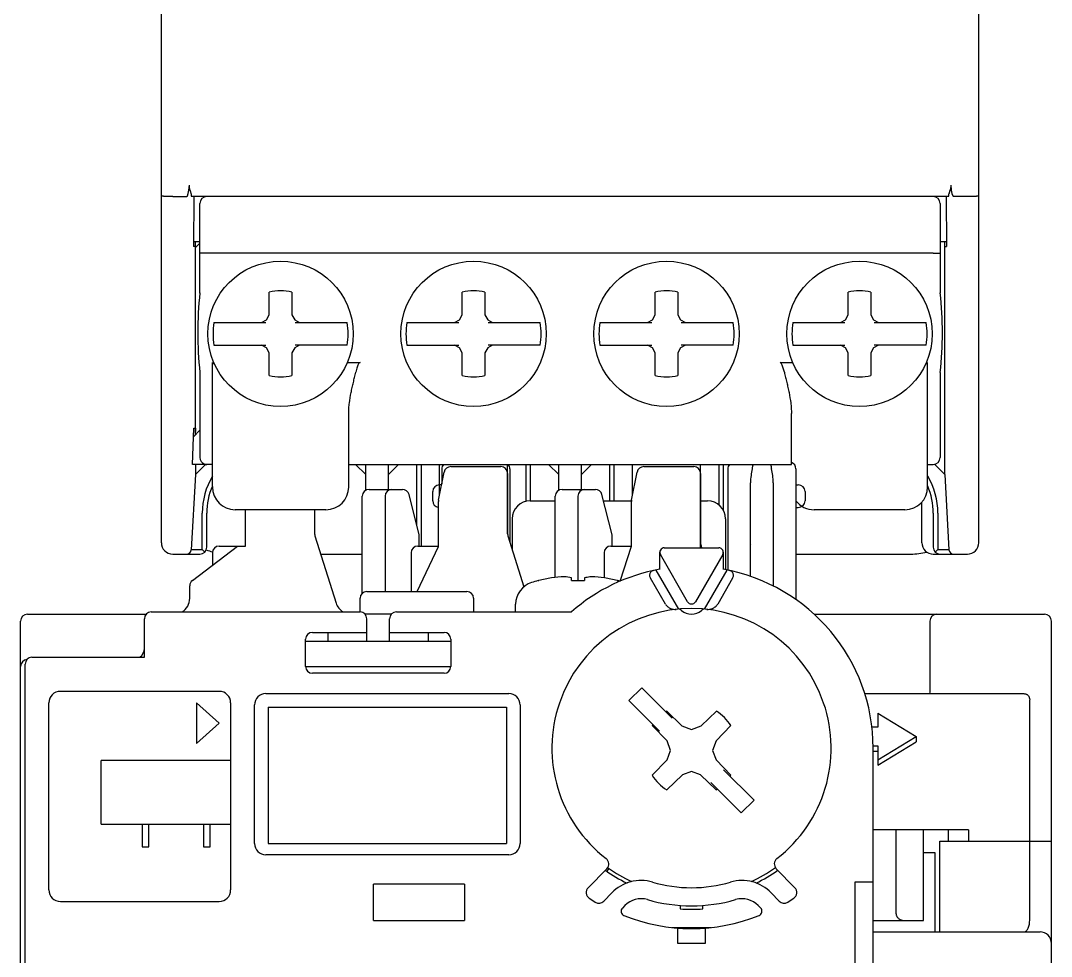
# Model space of a CAD drawing. Header units: millimetres. Extents: x 0 to 19177, y 0 to 12100.
# Drawn here: x 17059.69 to 17105.09, y 10383.65 to 10424.87 of the extents above; entities that cross this region are included whole.
import ezdxf

# ---------------------------------------------------------------- set-up
doc = ezdxf.new("R2010")
doc.units = ezdxf.units.MM
doc.header["$MEASUREMENT"] = 0

msp = doc.modelspace()

# ---------------------------------------------------------------- linework, layer by layer
at = {"color": 7, "linetype": 'Continuous'}
for p, q in [((17065.892, 10401.875), (17065.892, 10467.875)), ((17101.892, 10401.875), (17101.892, 10463.772)), ((17066.392, 10417.125), (17067.003, 10417.125)), ((17100.564, 10417.125), (17067.221, 10417.125)), ((17067.32, 10417.125), (17067.309, 10414.925)), ((17100.464, 10417.125), (17100.475, 10414.925)), ((17101.392, 10417.125), (17100.781, 10417.125)), ((17067.592, 10412.875), (17067.592, 10416.825)), ((17100.192, 10416.825), (17100.192, 10412.875)), ((17067.392, 10414.925), (17067.309, 10414.925)), ((17067.592, 10415.125), (17067.31, 10415.125)), ((17067.392, 10406.625), (17067.392, 10415.125)), ((17067.592, 10415.075), (17067.392, 10414.875)), ((17100.474, 10415.125), (17100.192, 10415.125)), ((17100.392, 10404.875), (17100.392, 10415.125)), ((17100.392, 10414.925), (17100.475, 10414.925)), ((17099.892, 10414.625), (17067.892, 10414.625)), ((17070.642, 10411.908), (17070.642, 10412.908)), ((17071.642, 10412.908), (17071.642, 10411.908)), ((17079.142, 10411.908), (17079.142, 10412.908)), ((17080.142, 10412.908), (17080.142, 10411.908)), ((17087.642, 10411.908), (17087.642, 10412.908)), ((17088.642, 10412.908), (17088.642, 10411.908)), ((17096.142, 10411.908), (17096.142, 10412.908)), ((17097.142, 10412.908), (17097.142, 10411.908)), ((17070.309, 10411.575), (17070.52, 10411.697)), ((17070.52, 10411.697), (17070.642, 10411.908)), ((17071.642, 10411.908), (17071.764, 10411.697)), ((17071.764, 10411.697), (17071.975, 10411.575)), ((17078.809, 10411.575), (17079.02, 10411.697)), ((17079.02, 10411.697), (17079.142, 10411.908)), ((17080.142, 10411.908), (17080.264, 10411.697)), ((17080.264, 10411.697), (17080.475, 10411.575)), ((17087.309, 10411.575), (17087.52, 10411.697)), ((17087.52, 10411.697), (17087.642, 10411.908)), ((17088.642, 10411.908), (17088.764, 10411.697)), ((17088.764, 10411.697), (17088.975, 10411.575)), ((17095.809, 10411.575), (17096.02, 10411.697)), ((17096.02, 10411.697), (17096.142, 10411.908)), ((17097.142, 10411.908), (17097.264, 10411.697)), ((17097.264, 10411.697), (17097.475, 10411.575)), ((17068.209, 10411.575), (17070.499, 10411.575)), ((17071.786, 10411.575), (17074.076, 10411.575)), ((17076.709, 10411.575), (17078.999, 10411.575)), ((17080.286, 10411.575), (17082.576, 10411.575)), ((17085.209, 10411.575), (17087.499, 10411.575)), ((17088.786, 10411.575), (17091.076, 10411.575)), ((17093.709, 10411.575), (17095.999, 10411.575)), ((17097.286, 10411.575), (17099.576, 10411.575)), ((17068.209, 10410.575), (17070.499, 10410.575)), ((17070.52, 10410.453), (17070.309, 10410.575)), ((17070.642, 10410.242), (17070.52, 10410.453)), ((17070.642, 10409.242), (17070.642, 10410.242)), ((17071.764, 10410.453), (17071.642, 10410.242)), ((17071.642, 10410.242), (17071.642, 10409.242)), ((17071.975, 10410.575), (17071.764, 10410.453)), ((17074.076, 10410.575), (17071.786, 10410.575)), ((17076.709, 10410.575), (17078.999, 10410.575)), ((17079.02, 10410.453), (17078.809, 10410.575)), ((17079.142, 10410.242), (17079.02, 10410.453)), ((17079.142, 10409.242), (17079.142, 10410.242)), ((17080.264, 10410.453), (17080.142, 10410.242)), ((17080.142, 10410.242), (17080.142, 10409.242)), ((17080.475, 10410.575), (17080.264, 10410.453)), ((17082.576, 10410.575), (17080.286, 10410.575)), ((17085.209, 10410.575), (17087.499, 10410.575)), ((17087.52, 10410.453), (17087.309, 10410.575)), ((17087.642, 10410.242), (17087.52, 10410.453)), ((17087.642, 10409.242), (17087.642, 10410.242)), ((17088.764, 10410.453), (17088.642, 10410.242)), ((17088.642, 10410.242), (17088.642, 10409.242)), ((17088.975, 10410.575), (17088.764, 10410.453)), ((17091.076, 10410.575), (17088.786, 10410.575)), ((17093.709, 10410.575), (17095.999, 10410.575)), ((17096.02, 10410.453), (17095.809, 10410.575)), ((17096.142, 10410.242), (17096.02, 10410.453)), ((17096.142, 10409.242), (17096.142, 10410.242)), ((17097.264, 10410.453), (17097.142, 10410.242)), ((17097.142, 10410.242), (17097.142, 10409.242)), ((17097.475, 10410.575), (17097.264, 10410.453)), ((17099.576, 10410.575), (17097.286, 10410.575)), ((17068.142, 10404.325), (17068.142, 10409.808)), ((17074.059, 10409.808), (17074.642, 10409.808)), ((17093.142, 10409.808), (17093.726, 10409.808)), ((17099.642, 10404.325), (17099.642, 10409.808)), ((17067.592, 10409.375), (17067.592, 10405.625)), ((17068.226, 10409.758), (17068.142, 10409.758)), ((17099.642, 10409.758), (17099.559, 10409.758)), ((17100.192, 10409.375), (17100.192, 10405.625)), ((17074.142, 10404.325), (17074.142, 10407.571)), ((17093.642, 10405.325), (17093.642, 10407.571)), ((17067.263, 10405.325), (17067.32, 10406.925)), ((17067.592, 10406.825), (17067.307, 10406.539)), ((17067.32, 10406.925), (17067.392, 10406.925)), ((17067.392, 10406.925), (17067.38, 10406.613)), ((17067.78, 10405.325), (17067.263, 10405.325)), ((17067.392, 10405.325), (17067.392, 10404.875)), ((17067.392, 10404.875), (17067.842, 10405.325)), ((17068.142, 10405.325), (17067.892, 10405.325)), ((17074.142, 10405.325), (17093.642, 10405.325)), ((17074.442, 10405.325), (17074.892, 10404.875)), ((17074.892, 10404.185), (17074.892, 10405.325)), ((17075.892, 10404.225), (17075.892, 10405.325)), ((17075.892, 10404.875), (17076.342, 10405.325)), ((17077.142, 10402.625), (17077.142, 10405.325)), ((17077.342, 10401.725), (17077.342, 10405.325)), ((17078.142, 10403.975), (17078.142, 10405.325)), ((17081.142, 10402.265), (17081.142, 10405.325)), ((17081.942, 10405.325), (17081.942, 10403.7)), ((17082.142, 10405.325), (17082.142, 10403.725)), ((17082.942, 10405.325), (17083.392, 10404.875)), ((17083.392, 10404.185), (17083.392, 10405.325)), ((17084.392, 10404.225), (17084.392, 10405.325)), ((17084.392, 10404.875), (17084.842, 10405.325)), ((17085.642, 10403.725), (17085.642, 10405.325)), ((17085.842, 10403.725), (17085.842, 10405.325)), ((17086.642, 10403.975), (17086.642, 10405.325)), ((17089.642, 10401.653), (17089.642, 10405.325)), ((17090.442, 10405.325), (17090.442, 10403.549)), ((17090.642, 10405.325), (17090.642, 10403.312)), ((17099.642, 10405.325), (17099.892, 10405.325)), ((17099.938, 10405.329), (17100.392, 10404.875)), ((17067.392, 10404.875), (17067.203, 10401.564)), ((17078.098, 10403.754), (17078.344, 10404.984)), ((17078.242, 10405.125), (17078.242, 10404.475)), ((17078.638, 10405.225), (17080.842, 10405.225)), ((17081.142, 10404.925), (17081.142, 10402.265)), ((17081.242, 10405.125), (17081.242, 10401.901)), ((17086.598, 10403.754), (17086.844, 10404.984)), ((17087.138, 10405.225), (17089.342, 10405.225)), ((17089.642, 10404.925), (17089.642, 10401.867)), ((17090.842, 10405.125), (17090.842, 10400.663)), ((17093.842, 10405.125), (17093.842, 10399.364)), ((17100.392, 10404.875), (17100.582, 10401.564)), ((17078.232, 10404.425), (17078.142, 10404.425)), ((17091.842, 10400.386), (17091.842, 10404.505)), ((17092.842, 10404.505), (17092.842, 10399.964)), ((17093.842, 10404.425), (17093.942, 10404.425)), ((17074.742, 10399.648), (17074.742, 10403.925)), ((17075.042, 10404.225), (17076.508, 10404.225)), ((17075.742, 10403.925), (17075.742, 10399.725)), ((17077.242, 10402.225), (17076.799, 10403.998)), ((17077.842, 10403.725), (17077.842, 10404.125)), ((17083.242, 10400.343), (17083.242, 10403.925)), ((17083.542, 10404.225), (17085.008, 10404.225)), ((17084.242, 10403.925), (17084.242, 10400.203)), ((17085.742, 10402.225), (17085.299, 10403.998)), ((17094.242, 10404.125), (17094.242, 10403.725)), ((17078.092, 10401.701), (17078.092, 10403.695)), ((17082.142, 10403.725), (17083.242, 10403.725)), ((17085.367, 10403.725), (17086.594, 10403.725)), ((17086.592, 10401.725), (17086.592, 10403.695)), ((17089.642, 10403.725), (17089.942, 10403.725)), ((17093.842, 10403.425), (17093.942, 10403.425)), ((17099.392, 10401.875), (17099.392, 10403.667)), ((17067.692, 10401.575), (17067.692, 10403.175)), ((17067.892, 10401.675), (17067.892, 10403.175)), ((17073.142, 10403.325), (17069.142, 10403.325)), ((17069.592, 10401.725), (17069.592, 10403.325)), ((17072.642, 10403.325), (17072.642, 10402.265)), ((17098.642, 10403.325), (17094.642, 10403.325)), ((17099.892, 10403.175), (17099.892, 10401.675)), ((17100.092, 10403.175), (17100.092, 10401.575)), ((17081.342, 10402.925), (17081.342, 10401.584)), ((17090.742, 10402.925), (17090.742, 10400.683)), ((17072.656, 10402.175), (17073.588, 10399.215)), ((17077.242, 10401.725), (17077.242, 10402.225)), ((17081.156, 10402.175), (17081.861, 10399.937)), ((17085.742, 10401.725), (17085.742, 10402.225)), ((17067.261, 10400.212), (17069.252, 10401.725)), ((17068.442, 10401.725), (17069.592, 10401.725)), ((17077.152, 10399.725), (17078.092, 10401.701)), ((17077.192, 10401.725), (17078.092, 10401.725)), ((17085.692, 10401.725), (17086.592, 10401.725)), ((17086.106, 10400.179), (17086.592, 10401.725)), ((17088.042, 10401.653), (17090.442, 10401.653)), ((17089.651, 10401.794), (17089.686, 10401.653)), ((17066.392, 10401.375), (17067.592, 10401.375)), ((17067.204, 10401.575), (17067.692, 10401.575)), ((17067.692, 10401.575), (17067.804, 10401.463)), ((17068.142, 10401.425), (17068.142, 10400.882)), ((17072.908, 10401.375), (17074.742, 10401.375)), ((17076.892, 10401.425), (17076.892, 10399.725)), ((17085.392, 10401.425), (17085.392, 10400.324)), ((17087.842, 10400.701), (17087.842, 10401.453)), ((17087.842, 10401.375), (17087.858, 10401.375)), ((17089.069, 10399.275), (17087.869, 10401.353)), ((17090.616, 10401.353), (17089.416, 10399.275)), ((17090.626, 10401.375), (17090.642, 10401.375)), ((17090.642, 10401.453), (17090.642, 10400.701)), ((17093.842, 10401.375), (17098.892, 10401.375)), ((17099.892, 10401.375), (17101.392, 10401.375)), ((17100.092, 10401.575), (17099.98, 10401.463)), ((17100.092, 10401.575), (17100.581, 10401.575)), ((17083.962, 10400.203), (17083.962, 10400.321)), ((17084.522, 10400.321), (17084.522, 10400.203)), ((17088.09, 10399.171), (17087.433, 10400.309)), ((17088.68, 10398.949), (17087.685, 10400.672)), ((17090.799, 10400.672), (17089.805, 10398.949)), ((17091.052, 10400.309), (17090.395, 10399.171)), ((17067.142, 10399.425), (17067.142, 10399.973)), ((17082.492, 10400.203), (17082.515, 10400.203)), ((17083.962, 10400.203), (17084.522, 10400.203)), ((17085.97, 10400.203), (17085.992, 10400.203)), ((17074.642, 10398.825), (17074.642, 10399.425)), ((17074.942, 10399.725), (17079.342, 10399.725)), ((17079.642, 10399.425), (17079.642, 10398.825)), ((17081.492, 10398.825), (17081.492, 10399.164)), ((17088.799, 10398.884), (17088.716, 10398.951)), ((17089.769, 10398.951), (17089.686, 10398.884)), ((17059.692, 10361.525), (17059.692, 10398.425)), ((17059.992, 10398.725), (17065.22, 10398.725)), ((17065.142, 10396.825), (17065.142, 10398.525)), ((17065.442, 10398.825), (17074.642, 10398.825)), ((17076.019, 10398.725), (17074.865, 10398.725)), ((17074.942, 10397.522), (17074.942, 10398.525)), ((17075.942, 10397.522), (17075.942, 10398.525)), ((17076.242, 10398.825), (17083.951, 10398.825)), ((17094.638, 10398.725), (17104.792, 10398.725)), ((17099.742, 10398.425), (17099.742, 10395.301)), ((17105.092, 10375.163), (17105.092, 10398.425)), ((17072.242, 10396.425), (17072.242, 10397.625)), ((17078.642, 10397.522), (17072.242, 10397.522)), ((17072.542, 10397.925), (17074.942, 10397.925)), ((17073.242, 10397.522), (17073.242, 10397.925)), ((17075.942, 10397.925), (17078.342, 10397.925)), ((17077.642, 10397.925), (17077.642, 10397.522)), ((17078.642, 10397.625), (17078.642, 10396.425)), ((17060.192, 10396.825), (17065.142, 10396.825)), ((17059.892, 10373.625), (17059.892, 10396.525)), ((17072.242, 10396.425), (17078.642, 10396.425)), ((17078.342, 10396.125), (17072.542, 10396.125)), ((17068.442, 10395.325), (17061.442, 10395.325)), ((17087.05, 10395.483), (17086.485, 10394.917)), ((17088.392, 10394.141), (17087.05, 10395.483)), ((17060.942, 10386.575), (17060.942, 10394.825)), ((17067.442, 10394.825), (17067.442, 10393.025)), ((17068.442, 10393.925), (17067.442, 10394.825)), ((17068.942, 10394.825), (17068.942, 10386.575)), ((17070.497, 10395.225), (17081.197, 10395.225)), ((17086.485, 10394.917), (17087.827, 10393.575)), ((17096.87, 10395.225), (17103.886, 10395.225)), ((17104.136, 10385.225), (17104.136, 10394.955)), ((17069.997, 10388.625), (17069.997, 10394.725)), ((17070.592, 10394.625), (17070.592, 10388.625)), ((17070.592, 10394.625), (17081.092, 10394.625)), ((17081.092, 10394.625), (17081.092, 10388.625)), ((17081.697, 10394.725), (17081.697, 10388.625)), ((17088.148, 10394.458), (17088.822, 10393.804)), ((17089.662, 10393.804), (17090.337, 10394.458)), ((17097.442, 10394.369), (17097.442, 10393.752)), ((17097.442, 10394.369), (17099.142, 10393.34)), ((17067.442, 10393.025), (17068.442, 10393.925)), ((17088.163, 10393.145), (17087.509, 10393.819)), ((17088.822, 10393.804), (17089.242, 10393.65)), ((17089.242, 10393.65), (17089.662, 10393.804)), ((17090.976, 10393.819), (17090.322, 10393.145)), ((17097.442, 10393.752), (17097.184, 10393.752)), ((17088.317, 10392.725), (17088.163, 10393.145)), ((17090.322, 10393.145), (17090.168, 10392.725)), ((17097.442, 10392.311), (17099.142, 10393.34)), ((17097.442, 10392.068), (17099.142, 10393.097)), ((17099.142, 10393.34), (17099.142, 10393.097)), ((17088.163, 10392.305), (17088.317, 10392.725)), ((17090.168, 10392.725), (17090.322, 10392.305)), ((17097.239, 10392.928), (17097.442, 10392.928)), ((17097.242, 10382.925), (17097.242, 10392.825)), ((17097.242, 10392.686), (17097.442, 10392.686)), ((17097.442, 10392.928), (17097.442, 10392.068)), ((17063.242, 10389.475), (17063.242, 10392.275)), ((17068.942, 10392.275), (17063.242, 10392.275)), ((17087.509, 10391.631), (17088.163, 10392.305)), ((17090.322, 10392.305), (17090.976, 10391.631)), ((17088.842, 10391.653), (17088.156, 10390.987)), ((17089.242, 10391.799), (17088.842, 10391.653)), ((17089.642, 10391.653), (17089.242, 10391.799)), ((17090.329, 10390.987), (17089.642, 10391.653)), ((17092, 10390.533), (17090.658, 10391.875)), ((17090.092, 10391.309), (17091.434, 10389.967)), ((17092, 10390.533), (17091.434, 10389.967)), ((17063.242, 10389.475), (17068.942, 10389.475)), ((17065.042, 10389.475), (17065.042, 10388.475)), ((17065.342, 10388.475), (17065.342, 10389.475)), ((17067.742, 10389.475), (17067.742, 10388.475)), ((17068.042, 10388.475), (17068.042, 10389.475)), ((17101.438, 10389.225), (17097.242, 10389.225)), ((17098.249, 10385.525), (17098.249, 10389.225)), ((17099.465, 10385.225), (17099.465, 10389.225)), ((17100.54, 10389.225), (17100.54, 10388.725)), ((17101.438, 10389.225), (17101.438, 10388.725)), ((17065.042, 10388.475), (17065.342, 10388.475)), ((17067.742, 10388.475), (17068.042, 10388.475)), ((17070.592, 10388.625), (17081.092, 10388.625)), ((17100.178, 10384.725), (17100.178, 10388.725)), ((17100.178, 10388.725), (17105.092, 10388.725)), ((17081.197, 10388.125), (17070.497, 10388.125)), ((17099.465, 10388.225), (17099.962, 10388.225)), ((17099.962, 10388.225), (17099.962, 10384.725)), ((17085.603, 10387.527), (17085.514, 10387.4)), ((17085.512, 10387.513), (17084.692, 10386.671)), ((17093.793, 10386.671), (17092.973, 10387.513)), ((17075.242, 10385.225), (17075.242, 10386.825)), ((17079.242, 10386.825), (17075.242, 10386.825)), ((17079.242, 10386.825), (17079.242, 10385.225)), ((17096.442, 10386.925), (17096.442, 10382.925)), ((17097.242, 10386.925), (17096.442, 10386.925)), ((17085.378, 10386.085), (17085.73, 10386.447)), ((17092.754, 10386.447), (17093.107, 10386.085)), ((17061.442, 10386.075), (17068.442, 10386.075)), ((17086.304, 10385.889), (17086.196, 10385.779)), ((17088.742, 10385.893), (17088.742, 10385.743)), ((17089.742, 10385.743), (17089.742, 10385.893)), ((17092.289, 10385.779), (17092.181, 10385.889)), ((17075.242, 10385.225), (17079.242, 10385.225)), ((17088.386, 10384.925), (17090.098, 10384.925)), ((17088.642, 10384.225), (17088.642, 10384.898)), ((17089.842, 10384.898), (17089.842, 10384.225)), ((17097.242, 10385.225), (17099.465, 10385.225)), ((17097.242, 10384.725), (17104.592, 10384.725)), ((17089.842, 10384.225), (17088.642, 10384.225))]:
    msp.add_line(p, q, dxfattribs=at)
for centre in [(17071.142, 10411.075), (17079.642, 10411.075), (17088.142, 10411.075), (17096.642, 10411.075)]:
    msp.add_circle(centre, 3.2, dxfattribs=at)
for centre, radius, start, end in [((17067.892, 10416.825), 0.3, 90, 180), ((17099.892, 10416.825), 0.3, 0, 90), ((17071.142, 10411.075), 1.9, 74.7425, 105.2575), ((17079.642, 10411.075), 1.9, 74.7425, 105.2575), ((17088.142, 10411.075), 1.9, 74.7425, 105.2575), ((17096.642, 10411.075), 1.9, 74.7425, 105.2575), ((17082.855, 10411.125), 15.363, 173.459, 186.5415), ((17084.93, 10411.125), 15.363, 353.4585, 6.541), ((17071.142, 10411.075), 2.976, 170.3274, 189.6726), ((17071.142, 10411.075), 2.976, 350.3274, 9.6726), ((17079.642, 10411.075), 2.976, 170.3274, 189.6726), ((17079.642, 10411.075), 2.976, 350.3274, 9.6726), ((17088.142, 10411.075), 2.976, 170.3274, 189.6726), ((17088.142, 10411.075), 2.976, 350.3274, 9.6726), ((17096.642, 10411.075), 2.976, 170.3274, 189.6726), ((17096.642, 10411.075), 2.976, 350.3274, 9.6726), ((17071.142, 10411.075), 1.9, 254.7425, 285.2575), ((17079.642, 10411.075), 1.9, 254.7425, 285.2575), ((17088.142, 10411.075), 1.9, 254.7425, 285.2575), ((17096.642, 10411.075), 1.9, 254.7425, 285.2575), ((17067.892, 10405.625), 0.3, 180, 247.9684), ((17067.884, 10405.605), 0.278, 247.9186, 271.6394), ((17078.542, 10405.125), 0.3, 138.1897, 180), ((17079.603, 10405.144), 0.549, 8.5182, 10.4088), ((17080.942, 10405.125), 0.3, 0, 41.8103), ((17091.142, 10405.125), 0.3, 138.1897, 180), ((17093.542, 10405.125), 0.3, 0, 70.5288), ((17099.892, 10405.625), 0.3, 270, 0), ((17070.892, 10403.175), 3.2, 149.3085, 180), ((17078.638, 10404.925), 0.3, 90, 168.6901), ((17080.842, 10404.925), 0.3, 0, 90), ((17087.138, 10404.925), 0.3, 90, 168.6901), ((17089.342, 10404.925), 0.3, 0, 90), ((17096.892, 10403.175), 3.2, 0, 30.6915), ((17070.892, 10403.175), 3, 156.5346, 180), ((17069.142, 10404.325), 1, 180, 270), ((17073.142, 10404.325), 1, 270, 0), ((17078.142, 10404.125), 0.3, 90, 180), ((17093.942, 10404.125), 0.3, 0, 90), ((17098.642, 10404.325), 1, 270, 0), ((17096.892, 10403.175), 3, 0, 23.4654), ((17075.042, 10403.925), 0.3, 90, 180), ((17076.042, 10403.925), 0.3, 90, 180), ((17076.508, 10403.925), 0.3, 14.0362, 90), ((17083.542, 10403.925), 0.3, 90, 180), ((17084.542, 10403.925), 0.3, 90, 180), ((17085.008, 10403.925), 0.3, 14.0362, 90), ((17078.142, 10403.725), 0.3, 180, 260.3917), ((17078.392, 10403.695), 0.3, 168.6901, 180), ((17082.142, 10402.925), 0.8, 90, 180), ((17086.892, 10403.695), 0.3, 168.6901, 180), ((17089.942, 10402.925), 0.8, 0, 90), ((17094.642, 10404.325), 1, 216.8699, 270), ((17093.942, 10403.725), 0.3, 270, 0), ((17072.942, 10402.265), 0.3, 180, 197.4748), ((17081.442, 10402.265), 0.3, 180, 197.4748), ((17066.392, 10401.875), 0.5, 180, 270), ((17067.592, 10401.675), 0.3, 270, 0), ((17068.442, 10401.425), 0.3, 90, 180), ((17077.192, 10401.425), 0.3, 90, 180), ((17085.692, 10401.425), 0.3, 90, 180), ((17088.042, 10401.453), 0.2, 90, 210), ((17089.942, 10401.867), 0.3, 180, 194.0363), ((17090.442, 10401.453), 0.2, 330, 90), ((17092.083, 10401.815), 0.19, 179.9727, 181.0432), ((17099.892, 10401.875), 0.5, 180, 270), ((17100.192, 10401.675), 0.3, 180, 270), ((17101.392, 10401.875), 0.5, 270, 0), ((17067.003, 10401.575), 0.2, 270, 356.7295), ((17068.892, 10404.375), 3, 250.0221, 255.5877), ((17098.892, 10404.375), 3, 270, 283.8373), ((17100.781, 10401.575), 0.2, 183.2705, 270), ((17089.242, 10392.825), 8, 100.0787, 131.4096), ((17089.242, 10392.825), 8, 0, 79.9213), ((17084.242, 10393.425), 6.994, 99.6084, 104.2987), ((17083.83, 10395.149), 5.227, 92.1087, 98.304), ((17083.521, 10398.577), 1.799, 75.7888, 86.2741), ((17084.654, 10395.142), 5.234, 81.6998, 87.8875), ((17084.242, 10393.425), 6.994, 75.7013, 80.3916), ((17067.442, 10399.973), 0.3, 127.2348, 180), ((17082.492, 10399.164), 1, 106.9578, 180), ((17084.242, 10393.425), 7, 104.4775, 106.9578), ((17084.242, 10393.425), 7, 74.6476, 75.5225), ((17066.442, 10399.425), 0.7, 300.8299, 0), ((17074.942, 10399.425), 0.3, 90, 180), ((17079.342, 10399.425), 0.3, 0, 90), ((17074.256, 10399.425), 0.7, 197.4748, 239.136), ((17089.242, 10392.825), 6.15, 307.7132, 232.2868), ((17089.242, 10399.425), 0.7, 230.6646, 309.3354), ((17089.242, 10399.375), 0.2, 210, 330), ((17059.992, 10398.425), 0.3, 90, 180), ((17065.442, 10398.525), 0.3, 90, 180), ((17074.642, 10398.525), 0.3, 0, 90), ((17076.242, 10398.525), 0.3, 90, 180), ((17100.042, 10398.425), 0.3, 90, 180), ((17104.792, 10398.425), 0.3, 0, 90), ((17072.542, 10397.625), 0.3, 90, 180), ((17078.342, 10397.625), 0.3, 0, 90), ((17064.642, 10397.225), 0.5, 306.808, 0), ((17059.992, 10396.425), 0.3, 94.5911, 180), ((17060.192, 10396.525), 0.3, 90, 180), ((17072.542, 10396.425), 0.3, 180, 270), ((17078.342, 10396.425), 0.3, 270, 0), ((17061.442, 10394.825), 0.5, 90, 180), ((17068.442, 10394.825), 0.5, 0, 90), ((17070.497, 10394.725), 0.5, 90, 180), ((17081.197, 10394.725), 0.5, 0, 90), ((17089.242, 10392.725), 2.05, 122.2602, 123.7482), ((17089.242, 10392.725), 2.05, 32.2602, 57.7398), ((17089.242, 10392.725), 2.05, 146.2518, 147.7398), ((17089.242, 10392.725), 2.05, 212.2602, 237.9895), ((17089.242, 10392.725), 2.05, 326.2518, 327.7398), ((17089.242, 10392.725), 2.05, 302.0105, 303.7482), ((17070.497, 10388.625), 0.5, 180, 270), ((17081.197, 10388.625), 0.5, 270, 0), ((17085.297, 10387.722), 0.3, 315.7744, 52.2868), ((17089.242, 10392.725), 6.35, 234.4243, 245.58), ((17089.242, 10392.725), 6.35, 294.42, 305.5757), ((17093.188, 10387.722), 0.3, 127.7132, 224.2256), ((17089.242, 10392.725), 6.5, 234.2838, 244.0889), ((17089.242, 10392.725), 6.5, 295.9105, 305.7163), ((17084.907, 10386.462), 0.3, 135.7744, 235.7325), ((17087.02, 10385.192), 1.8, 73.7683, 135.7744), ((17089.242, 10392.825), 6.15, 253.7683, 286.2317), ((17091.465, 10385.192), 1.8, 44.2256, 106.2317), ((17093.578, 10386.462), 0.3, 304.2675, 44.2256), ((17061.442, 10386.575), 0.5, 180, 270), ((17068.442, 10386.575), 0.5, 270, 0), ((17089.242, 10392.825), 8, 235.7325, 238.0075), ((17087.02, 10385.192), 1, 73.7683, 135.7744), ((17091.465, 10385.192), 1, 44.2256, 106.2317), ((17089.242, 10392.825), 8, 301.9925, 304.2675), ((17085.163, 10386.294), 0.3, 238.0075, 315.7744), ((17086.339, 10385.639), 0.2, 135.7744, 248.0006), ((17089.242, 10392.825), 6.95, 253.7683, 286.2317), ((17089.242, 10392.825), 7.1, 265.9617, 274.0383), ((17092.145, 10385.639), 0.2, 291.9994, 44.2256), ((17093.322, 10386.294), 0.3, 224.2256, 301.9925), ((17089.242, 10392.825), 7.95, 248.0006, 291.9994), ((17104.592, 10384.225), 0.5, 0, 90)]:
    msp.add_arc(centre, radius, start, end, dxfattribs=at)
for centre, major_axis, ratio, start_param, end_param in [((17067.003, 10419.42), (0, 2.295), 0.087156, -3.141593, -2.468842), ((17100.781, 10419.42), (0, -2.295), 0.087156, -0.672751, 0), ((17067.223, 10417.625), (0.002, 0.5), 0.056924, -3.838117, -3.141308), ((17100.561, 10417.625), (-0.002, 0.5), 0.056924, -3.141877, -2.445069), ((17074.642, 10404.071), (0, 5.737), 0.087156, 0, 0.386947), ((17093.142, 10404.071), (0, 5.737), 0.087156, -0.386947, 0), ((17067.78, 10407.325), (2.8, 0), 0.714286, -1.570796, -1.530594), ((17092.142, 10404.505), (0, 0.92), 0.325991, 0.831174, 1.570796), ((17092.542, 10404.505), (0, 0.92), 0.325991, -1.570796, -0.831174)]:
    msp.add_ellipse(centre, major_axis=major_axis, ratio=ratio, start_param=start_param, end_param=end_param, dxfattribs=at)
for points, knots in [([(17067.203, 10417.241), (17067.202, 10417.254), (17067.198, 10417.281), (17067.182, 10417.338), (17067.161, 10417.398), (17067.142, 10417.463), (17067.13, 10417.515), (17067.124, 10417.57), (17067.126, 10417.607), (17067.128, 10417.625)], [0, 0, 0, 0, 0.097243, 0.206197, 0.450835, 0.582757, 0.719152, 0.858725, 1, 1, 1, 1]), ([(17100.657, 10417.625), (17100.659, 10417.607), (17100.66, 10417.57), (17100.654, 10417.515), (17100.643, 10417.463), (17100.623, 10417.398), (17100.602, 10417.338), (17100.587, 10417.281), (17100.582, 10417.254), (17100.582, 10417.241)], [0, 0, 0, 0, 0.141275, 0.280848, 0.417243, 0.549165, 0.793803, 0.902757, 1, 1, 1, 1]), ([(17066.392, 10417.125), (17066.36, 10417.125), (17066.296, 10417.125), (17066.203, 10417.126), (17066.118, 10417.128), (17066.053, 10417.131), (17066.007, 10417.133), (17065.978, 10417.135), (17065.953, 10417.136), (17065.932, 10417.138), (17065.915, 10417.14), (17065.903, 10417.142), (17065.896, 10417.144), (17065.893, 10417.145), (17065.892, 10417.146), (17065.892, 10417.147)], [0, 0, 0, 0, 0.194465, 0.381445, 0.553767, 0.704827, 0.770543, 0.828861, 0.879231, 0.921183, 0.95434, 0.978434, 0.993376, 0.997553, 1, 1, 1, 1]), ([(17101.892, 10417.147), (17101.892, 10417.146), (17101.892, 10417.145), (17101.888, 10417.144), (17101.881, 10417.142), (17101.869, 10417.14), (17101.853, 10417.138), (17101.832, 10417.136), (17101.807, 10417.135), (17101.778, 10417.133), (17101.732, 10417.131), (17101.667, 10417.128), (17101.581, 10417.126), (17101.489, 10417.125), (17101.425, 10417.125), (17101.392, 10417.125)], [0, 0, 0, 0, 0.002447, 0.006624, 0.021566, 0.04566, 0.078817, 0.120769, 0.171139, 0.229457, 0.295173, 0.446233, 0.618555, 0.805535, 1, 1, 1, 1]), ([(17067.892, 10414.625), (17067.873, 10414.625), (17067.834, 10414.625), (17067.779, 10414.625), (17067.735, 10414.625), (17067.702, 10414.626), (17067.681, 10414.626), (17067.661, 10414.626), (17067.644, 10414.626), (17067.629, 10414.626), (17067.618, 10414.627), (17067.61, 10414.627), (17067.605, 10414.627), (17067.602, 10414.627), (17067.598, 10414.627), (17067.596, 10414.627), (17067.594, 10414.627), (17067.593, 10414.628), (17067.592, 10414.628), (17067.592, 10414.628)], [0, 0, 0, 0, 0.195342, 0.383101, 0.556044, 0.634844, 0.707507, 0.773336, 0.831705, 0.882061, 0.923926, 0.94155, 0.956909, 0.969969, 0.9807, 0.989079, 0.995084, 0.998713, 1, 1, 1, 1]), ([(17099.892, 10414.625), (17099.912, 10414.625), (17099.95, 10414.625), (17100.006, 10414.625), (17100.05, 10414.625), (17100.082, 10414.626), (17100.104, 10414.626), (17100.124, 10414.626), (17100.141, 10414.626), (17100.156, 10414.626), (17100.167, 10414.627), (17100.175, 10414.627), (17100.179, 10414.627), (17100.183, 10414.627), (17100.186, 10414.627), (17100.189, 10414.627), (17100.191, 10414.627), (17100.192, 10414.628), (17100.192, 10414.628), (17100.192, 10414.628)], [0, 0, 0, 0, 0.195342, 0.383101, 0.556044, 0.634844, 0.707507, 0.773336, 0.831705, 0.882061, 0.923926, 0.94155, 0.956909, 0.969969, 0.9807, 0.989079, 0.995084, 0.998713, 1, 1, 1, 1]), ([(17067.592, 10409.375), (17067.592, 10409.374), (17067.594, 10409.372), (17067.596, 10409.371), (17067.597, 10409.37)], [0, 0, 0, 0, 0.389095, 1, 1, 1, 1]), ([(17074.142, 10407.571), (17074.142, 10407.647), (17074.148, 10407.801), (17074.179, 10408.107), (17074.23, 10408.41), (17074.295, 10408.711), (17074.348, 10408.935), (17074.403, 10409.159), (17074.438, 10409.309), (17074.454, 10409.384)], [0, 0, 0, 0, 0.125006, 0.250017, 0.499988, 0.624993, 0.749992, 0.875, 1, 1, 1, 1]), ([(17093.331, 10409.384), (17093.347, 10409.309), (17093.382, 10409.159), (17093.437, 10408.935), (17093.49, 10408.711), (17093.554, 10408.41), (17093.606, 10408.107), (17093.636, 10407.801), (17093.642, 10407.647), (17093.642, 10407.571)], [0, 0, 0, 0, 0.125, 0.250008, 0.375007, 0.500012, 0.749983, 0.874994, 1, 1, 1, 1]), ([(17091.935, 10405.196), (17091.938, 10405.222), (17091.944, 10405.26), (17091.957, 10405.303), (17091.964, 10405.319), (17091.966, 10405.325)], [0, 0, 0, 0, 0.3003823, 0.4368546, 0.5067557, 0.5067557, 0.5067557, 0.5067557]), ([(17092.719, 10405.325), (17092.721, 10405.319), (17092.728, 10405.303), (17092.741, 10405.26), (17092.747, 10405.222), (17092.749, 10405.196)], [0.4932472, 0.4932472, 0.4932472, 0.4932472, 0.563145, 0.6996173, 1, 1, 1, 1]), ([(17091.921, 10405.125), (17091.922, 10405.131), (17091.929, 10405.154), (17091.934, 10405.178), (17091.935, 10405.196)], [0, 0, 0, 0, 0.25225, 1, 1, 1, 1]), ([(17092.749, 10405.196), (17092.75, 10405.19), (17092.753, 10405.166), (17092.759, 10405.142), (17092.764, 10405.125)], [0, 0, 0, 0, 0.246934, 1, 1, 1, 1]), ([(17084.847, 10400.372), (17084.82, 10400.371), (17084.711, 10400.361), (17084.602, 10400.341), (17084.522, 10400.321)], [0, 0, 0, 0, 0.248301, 1, 1, 1, 1]), ([(17087.582, 10400.651), (17087.55, 10400.644), (17087.503, 10400.626), (17087.451, 10400.585), (17087.42, 10400.544), (17087.399, 10400.493), (17087.392, 10400.434), (17087.403, 10400.37), (17087.421, 10400.329), (17087.433, 10400.309)], [0, 0, 0, 0, 0.220503, 0.331017, 0.44503, 0.566597, 0.699889, 0.845986, 1, 1, 1, 1]), ([(17091.052, 10400.309), (17091.063, 10400.329), (17091.082, 10400.37), (17091.093, 10400.434), (17091.086, 10400.493), (17091.065, 10400.544), (17091.033, 10400.585), (17090.982, 10400.626), (17090.935, 10400.644), (17090.903, 10400.651)], [0, 0, 0, 0, 0.154014, 0.300111, 0.433403, 0.55497, 0.668983, 0.779497, 1, 1, 1, 1]), ([(17088.09, 10399.171), (17088.116, 10399.126), (17088.187, 10399.05), (17088.314, 10398.976), (17088.443, 10398.938), (17088.53, 10398.934), (17088.571, 10398.938)], [0, 0, 0, 0, 0.281549, 0.5409, 0.779142, 1, 1, 1, 1]), ([(17089.914, 10398.938), (17089.955, 10398.934), (17090.042, 10398.938), (17090.171, 10398.976), (17090.298, 10399.05), (17090.369, 10399.126), (17090.395, 10399.171)], [0, 0, 0, 0, 0.220858, 0.4591, 0.718451, 1, 1, 1, 1]), ([(17099.742, 10395.301), (17099.742, 10395.294), (17099.743, 10395.281), (17099.746, 10395.267), (17099.748, 10395.262)], [0, 0, 0, 0, 0.536653, 1, 1, 1, 1]), ([(17103.886, 10395.225), (17103.903, 10395.225), (17103.937, 10395.222), (17103.987, 10395.207), (17104.033, 10395.182), (17104.071, 10395.147), (17104.101, 10395.104), (17104.129, 10395.041), (17104.136, 10394.989), (17104.136, 10394.955)], [0, 0, 0, 0, 0.125118, 0.250193, 0.375245, 0.5003, 0.625377, 0.750486, 1, 1, 1, 1]), ([(17098.249, 10385.525), (17098.249, 10385.511), (17098.251, 10385.484), (17098.266, 10385.434), (17098.299, 10385.379), (17098.35, 10385.327), (17098.408, 10385.288), (17098.469, 10385.259), (17098.552, 10385.233), (17098.617, 10385.225), (17098.66, 10385.225)], [0, 0, 0, 0, 0.07264, 0.144005, 0.280358, 0.409423, 0.533176, 0.653205, 0.770592, 1, 1, 1, 1]), ([(17103.869, 10384.725), (17103.886, 10384.725), (17103.922, 10384.731), (17103.972, 10384.758), (17104.018, 10384.802), (17104.058, 10384.862), (17104.091, 10384.937), (17104.117, 10385.025), (17104.132, 10385.122), (17104.136, 10385.19), (17104.136, 10385.225)], [0, 0, 0, 0, 0.083026, 0.171844, 0.272249, 0.388059, 0.520822, 0.669688, 0.831298, 1, 1, 1, 1])]:
    msp.add_open_spline(points, degree=3, knots=knots, dxfattribs=at)

doc.saveas('drawing.dxf')
